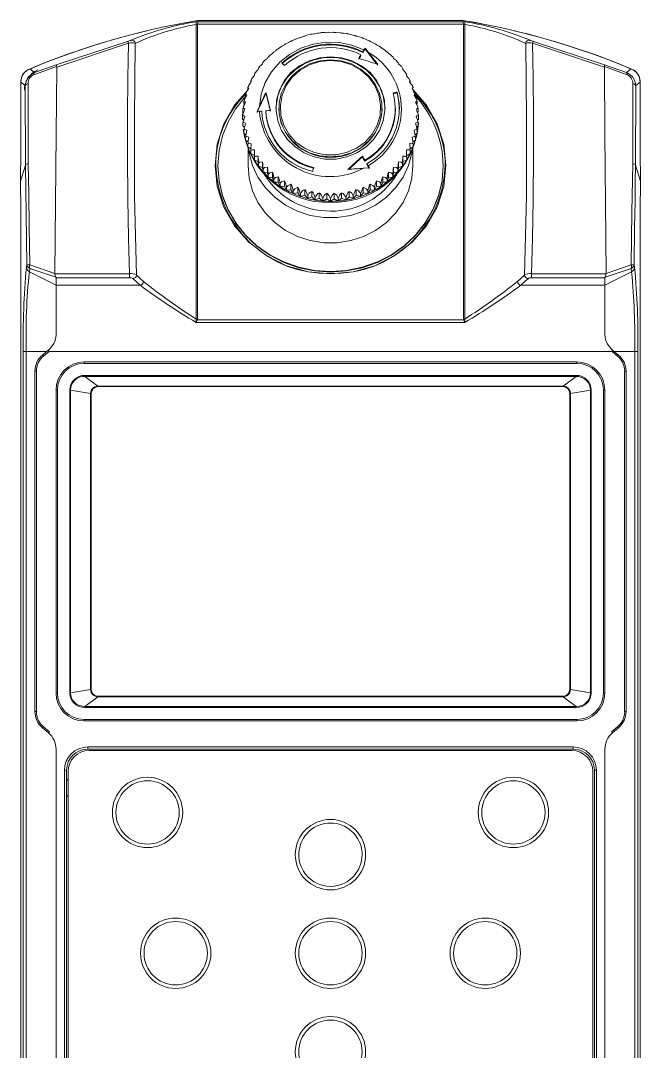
# Model space of a CAD drawing. Header units: millimetres. Extents: x 51 to 385, y 33 to 258.
# Drawn here: x 51.4 to 139.4, y 111.7 to 258.2 of the extents above; entities that cross this region are included whole.
import ezdxf

# ---------------------------------------------------------------- set-up
doc = ezdxf.new("R2010")
doc.units = ezdxf.units.MM

msp = doc.modelspace()

# ---------------------------------------------------------------- linework, layer by layer
at = {"color": 7, "linetype": 'Continuous', "lineweight": 15}
for p, q in [((76.24, 258.17), (76.55, 258.19)), ((76.27, 258.01), (76.24, 258.17)), ((76.58, 258.04), (76.27, 258.01)), ((76.58, 258.04), (76.55, 258.19)), ((76.55, 258.19), (114.23, 258.19)), ((114.2, 258.04), (76.58, 258.04)), ((114.23, 258.19), (114.2, 258.04)), ((114.52, 258.01), (114.2, 258.04)), ((114.23, 258.19), (114.55, 258.17)), ((114.52, 258.01), (114.55, 258.17)), ((76.5, 257.71), (76.3, 257.63)), ((76.3, 257.63), (76.3, 215.79)), ((76.5, 257.71), (76.5, 215.78)), ((114.29, 257.71), (76.5, 257.71)), ((92.76, 256.26), (92.95, 256.31)), ((93.56, 256.4), (92.96, 256.29)), ((93.8, 256.43), (94.01, 256.47)), ((94.86, 256.52), (95.07, 256.54)), ((95.71, 256.54), (95.08, 256.52)), ((95.92, 256.52), (96.15, 256.52)), ((96.77, 256.45), (96.15, 256.52)), ((96.98, 256.43), (97.22, 256.41)), ((114.29, 215.78), (114.29, 257.71)), ((114.49, 257.63), (114.29, 257.71)), ((114.49, 215.79), (114.49, 257.63)), ((66.54, 255.24), (56.43, 251.91)), ((66.67, 254.97), (56.48, 251.59)), ((88.85, 254.74), (89.02, 254.88)), ((89.45, 255.08), (89.02, 254.87)), ((89.77, 255.24), (89.95, 255.35)), ((90.73, 255.66), (90.92, 255.75)), ((91.46, 255.91), (90.92, 255.73)), ((91.73, 256), (91.92, 256.07)), ((98.03, 256.26), (98.29, 256.22)), ((98.86, 256.05), (98.28, 256.2)), ((99.06, 256), (99.34, 255.93)), ((100.05, 255.66), (100.36, 255.56)), ((100.84, 255.33), (100.35, 255.54)), ((101.02, 255.24), (101.36, 255.1)), ((101.77, 254.85), (101.36, 255.1)), ((134.31, 251.59), (124.12, 254.97)), ((134.35, 251.91), (124.25, 255.24)), ((87.61, 253.92), (87.3, 253.7)), ((87.98, 254.17), (88.13, 254.33)), ((88.5, 254.56), (88.15, 254.31)), ((99.99, 253.77), (99.99, 253.66)), ((100.3, 254.27), (100.79, 253.66)), ((100.3, 254.27), (100.3, 254.16)), ((101.94, 254.74), (102.31, 254.56)), ((102.66, 254.31), (102.29, 254.54)), ((103.49, 253.68), (103.2, 253.92)), ((53.31, 250.8), (56.43, 251.91)), ((86.77, 253.22), (86.53, 252.99)), ((99.72, 253.34), (99.72, 253.22)), ((104.28, 253.01), (104.03, 253.22)), ((104.97, 252.24), (104.78, 252.45)), ((137.48, 250.8), (134.35, 251.91)), ((52.65, 251.32), (53.31, 250.8)), ((53.24, 250.51), (56.47, 251.66)), ((56.47, 251.66), (56.48, 251.59)), ((84.57, 250.35), (84.57, 250.5)), ((84.67, 250.73), (84.58, 250.56)), ((85.3, 251.6), (85.16, 251.42)), ((105.63, 251.45), (105.51, 251.64)), ((106.2, 250.57), (106.09, 250.73)), ((134.31, 251.66), (137.54, 250.51)), ((134.31, 251.59), (134.31, 251.66)), ((138.14, 251.32), (137.48, 250.8)), ((51.39, 249.46), (52.01, 248.98)), ((51.39, 243.81), (51.39, 249.46)), ((52.01, 248.98), (52.03, 237.66)), ((52.44, 237.87), (52.42, 249.24)), ((84.06, 249.38), (84.06, 249.59)), ((84.16, 249.79), (84.08, 249.65)), ((106.7, 249.66), (106.63, 249.8)), ((106.72, 249.59), (106.72, 249.37)), ((138.36, 249.24), (138.35, 237.87)), ((138.77, 248.98), (138.76, 237.66)), ((139.39, 249.46), (138.77, 248.98)), ((139.39, 243.81), (139.39, 249.46)), ((83.32, 247.3), (83.32, 247.67)), ((83.65, 248.27), (83.65, 248.64)), ((83.72, 248.81), (83.68, 248.7)), ((86.22, 247.87), (86.22, 247.98)), ((104.85, 247.92), (104.85, 248.03)), ((107.12, 248.7), (107.08, 248.81)), ((107.43, 247.71), (107.41, 247.78)), ((107.47, 247.67), (107.47, 247.3)), ((83.08, 246.3), (83.08, 246.67)), ((107.7, 246.67), (107.7, 246.3)), ((82.89, 244.26), (82.89, 244.63)), ((82.94, 245.28), (82.94, 245.65)), ((84.95, 245.26), (85.3, 246.01)), ((86.18, 245.39), (86.18, 245.28)), ((88.04, 245.73), (88.04, 245.69)), ((102.74, 245.69), (102.74, 245.73)), ((104.61, 245.58), (104.61, 245.69)), ((107.76, 245.13), (107.85, 245.28)), ((107.85, 245.65), (107.85, 245.28)), ((107.89, 244.63), (107.89, 244.26)), ((82.89, 244.26), (82.89, 244.11)), ((82.89, 244.26), (83.04, 244.06)), ((82.94, 243.23), (82.94, 243.6)), ((82.94, 243.23), (83.15, 243)), ((107.63, 243), (107.85, 243.23)), ((107.75, 244.06), (107.89, 244.26)), ((107.85, 243.6), (107.85, 243.23)), ((107.89, 244.11), (107.89, 244.26)), ((83.08, 242.22), (83.08, 242.59)), ((83.08, 242.22), (83.37, 241.96)), ((107.42, 241.96), (107.7, 242.22)), ((107.7, 242.59), (107.7, 242.22)), ((83.32, 241.22), (83.32, 241.59)), ((83.32, 241.22), (83.67, 240.95)), ((83.65, 240.24), (83.65, 240.61)), ((83.65, 240.24), (84.14, 239.93)), ((106.64, 239.93), (107.14, 240.24)), ((107.11, 240.95), (107.47, 241.22)), ((107.14, 240.24), (107.14, 240.61)), ((107.47, 241.22), (107.47, 241.59)), ((83.68, 240.01), (83.68, 237.61)), ((84.06, 239.29), (84.06, 239.66)), ((84.06, 239.29), (84.59, 239.02)), ((84.57, 238.38), (84.57, 238.75)), ((85.12, 238.16), (85.12, 238.94)), ((99.92, 238.81), (99.92, 238.92)), ((105.66, 238.16), (105.66, 238.94)), ((106.22, 238.38), (106.22, 238.75)), ((106.72, 239.29), (106.72, 239.66)), ((107.11, 237.61), (107.11, 240.01)), ((51.35, 235.39), (52.03, 237.66)), ((79.4, 237.58), (79.4, 237.51)), ((85.15, 237.52), (85.15, 237.89)), ((85.15, 237.52), (85.73, 237.34)), ((85.73, 237.34), (85.73, 238.12)), ((85.73, 237.34), (85.82, 236.71)), ((86.42, 236.58), (86.42, 237.36)), ((100.93, 237.27), (100.09, 237.22)), ((100.28, 238.35), (100.28, 238.23)), ((100.58, 237.74), (100.58, 237.86)), ((104.37, 236.58), (104.37, 237.36)), ((104.97, 236.71), (105.05, 237.34)), ((105.05, 237.34), (105.05, 238.12)), ((105.05, 237.34), (105.63, 237.52)), ((105.63, 237.52), (105.66, 238.16)), ((105.63, 237.52), (105.63, 237.89)), ((105.66, 238.16), (106.22, 238.38)), ((111.4, 237.51), (111.4, 237.58)), ((139.43, 235.39), (138.76, 237.66)), ((85.82, 236.71), (85.82, 237.08)), ((85.82, 236.71), (86.42, 236.58)), ((86.42, 236.58), (86.55, 235.95)), ((86.55, 235.95), (86.55, 236.32)), ((86.55, 235.95), (87.17, 235.87)), ((87.17, 235.87), (87.17, 236.65)), ((87.17, 235.87), (87.36, 235.26)), ((87.98, 235.23), (87.98, 236.01)), ((102.81, 235.23), (102.81, 236.01)), ((103.43, 235.26), (103.62, 235.87)), ((103.62, 235.87), (103.62, 236.65)), ((103.62, 235.87), (104.23, 235.95)), ((104.23, 235.95), (104.37, 236.58)), ((104.23, 235.95), (104.23, 236.32)), ((104.37, 236.58), (104.97, 236.71)), ((104.97, 236.71), (104.97, 237.08)), ((87.36, 235.26), (87.36, 235.63)), ((87.36, 235.26), (87.98, 235.23)), ((87.98, 235.23), (88.22, 234.64)), ((88.22, 234.64), (88.22, 235)), ((88.22, 234.64), (88.85, 234.66)), ((88.85, 234.66), (88.85, 235.44)), ((88.85, 234.66), (89.14, 234.08)), ((89.14, 234.08), (89.14, 234.45)), ((89.77, 234.16), (89.77, 234.94)), ((90.73, 233.73), (90.73, 234.52)), ((100.05, 233.73), (100.05, 234.52)), ((101.02, 234.16), (101.02, 234.94)), ((101.64, 234.08), (101.94, 234.66)), ((101.64, 234.08), (101.64, 234.45)), ((101.94, 234.66), (101.94, 235.44)), ((101.94, 234.66), (102.56, 234.64)), ((102.56, 234.64), (102.81, 235.23)), ((102.56, 234.64), (102.56, 235)), ((102.81, 235.23), (103.43, 235.26)), ((103.43, 235.26), (103.43, 235.63)), ((89.14, 234.08), (89.77, 234.16)), ((89.77, 234.16), (90.11, 233.61)), ((90.11, 233.61), (90.11, 233.98)), ((90.11, 233.61), (90.73, 233.73)), ((90.73, 233.73), (91.12, 233.22)), ((91.12, 233.22), (91.12, 233.59)), ((91.12, 233.22), (91.73, 233.39)), ((91.73, 233.39), (91.73, 234.18)), ((91.73, 233.39), (92.16, 232.91)), ((92.16, 232.91), (92.16, 233.28)), ((92.16, 232.91), (92.76, 233.14)), ((92.76, 233.14), (92.76, 233.92)), ((92.76, 233.14), (93.22, 232.69)), ((93.22, 232.69), (93.22, 233.06)), ((93.22, 232.69), (93.8, 232.96)), ((93.8, 232.96), (93.8, 233.74)), ((93.8, 232.96), (94.3, 232.56)), ((94.3, 232.56), (94.3, 232.93)), ((94.3, 232.56), (94.86, 232.87)), ((94.86, 233.66), (94.86, 232.87)), ((94.86, 232.87), (95.39, 232.51)), ((95.39, 232.51), (95.39, 232.88)), ((95.39, 232.51), (95.92, 232.87)), ((95.92, 232.87), (95.92, 233.66)), ((95.92, 232.87), (96.48, 232.56)), ((96.48, 232.56), (96.98, 232.96)), ((96.48, 232.56), (96.48, 232.93)), ((96.98, 232.96), (96.98, 233.74)), ((96.98, 232.96), (97.56, 232.69)), ((97.56, 232.69), (98.03, 233.14)), ((97.56, 232.69), (97.56, 233.06)), ((98.03, 233.14), (98.03, 233.92)), ((98.03, 233.14), (98.63, 232.91)), ((98.63, 232.91), (99.06, 233.39)), ((98.63, 232.91), (98.63, 233.28)), ((99.06, 233.39), (99.06, 234.18)), ((99.06, 233.39), (99.67, 233.22)), ((99.67, 233.22), (100.05, 233.73)), ((99.67, 233.22), (99.67, 233.59)), ((100.05, 233.73), (100.68, 233.61)), ((100.68, 233.61), (101.02, 234.16)), ((100.68, 233.61), (100.68, 233.98)), ((101.02, 234.16), (101.64, 234.08)), ((51.39, 80.7), (51.39, 226.71)), ((139.39, 80.7), (139.39, 226.71)), ((52.25, 223.55), (52.19, 223.17)), ((52.61, 222.51), (52.68, 222.96)), ((56.24, 222.27), (52.66, 223.48)), ((52.68, 222.96), (56.36, 221.72)), ((134.42, 221.72), (138.11, 222.96)), ((138.12, 223.48), (134.55, 222.27)), ((138.11, 222.96), (138.18, 222.51)), ((138.54, 223.55), (138.6, 223.17)), ((56.39, 220.59), (52.61, 222.51)), ((56.24, 222.23), (56.24, 222.27)), ((56.24, 222.23), (66.83, 222.23)), ((66.83, 221.66), (56.39, 221.66)), ((56.39, 221.66), (56.39, 220.59)), ((68.35, 220.59), (67.32, 221.53)), ((67.8, 222.04), (68.8, 221.13)), ((121.98, 221.13), (122.98, 222.04)), ((123.47, 221.53), (122.43, 220.59)), ((123.95, 222.23), (134.55, 222.23)), ((134.39, 221.66), (123.95, 221.66)), ((138.18, 222.51), (134.39, 220.59)), ((134.39, 220.59), (134.39, 221.66)), ((134.55, 222.27), (134.55, 222.23)), ((56.39, 220.59), (68.35, 220.59)), ((56.39, 213.56), (56.39, 220.59)), ((122.43, 220.59), (134.39, 220.59)), ((134.39, 220.59), (134.39, 213.56)), ((76.29, 215.32), (114.5, 215.32)), ((76.3, 215.75), (76.3, 215.79)), ((76.49, 215.7), (76.3, 215.75)), ((76.49, 215.7), (76.5, 215.78)), ((76.49, 215.7), (114.3, 215.7)), ((114.3, 215.7), (114.29, 215.78)), ((114.48, 215.75), (114.3, 215.7)), ((114.49, 215.79), (114.48, 215.75)), ((51.74, 81.55), (51.74, 211.19)), ((51.74, 211.19), (52.16, 211.19)), ((52.16, 211.19), (52.16, 81.55)), ((55.08, 211.19), (52.16, 211.19)), ((55.24, 211.33), (54.47, 210.68)), ((55.39, 211.19), (54.59, 210.52)), ((55.25, 211.34), (55.24, 211.33)), ((55.39, 211.19), (55.25, 211.34)), ((135.4, 211.19), (55.39, 211.19)), ((135.53, 211.34), (135.4, 211.19)), ((136.19, 210.52), (135.4, 211.19)), ((135.54, 211.33), (135.53, 211.34)), ((135.54, 211.33), (136.32, 210.68)), ((135.71, 211.19), (138.63, 211.19)), ((138.63, 211.19), (138.64, 81.55)), ((139.05, 211.19), (139.05, 81.54)), ((54.47, 210.68), (54.59, 210.52)), ((60.39, 209.69), (60.39, 209.49)), ((130.39, 209.69), (60.39, 209.69)), ((60.39, 209.49), (130.39, 209.49)), ((130.39, 209.69), (130.39, 209.49)), ((136.19, 210.52), (136.32, 210.68)), ((53.39, 208.38), (53.59, 208.38)), ((53.39, 208.38), (53.39, 207.92)), ((53.59, 208.38), (53.59, 207.92)), ((137.19, 160.01), (137.19, 208.38)), ((137.19, 208.38), (137.39, 208.38)), ((137.39, 208.38), (137.39, 160.01)), ((53.39, 207.92), (53.39, 160.01)), ((53.59, 207.92), (53.59, 160.01)), ((130.31, 207.79), (60.47, 207.79)), ((60.47, 207.63), (130.31, 207.63)), ((62.32, 206.25), (60.47, 207.63)), ((128.47, 206.25), (130.31, 207.63)), ((56.59, 205.69), (56.39, 205.69)), ((56.39, 205.69), (56.39, 162.69)), ((56.59, 162.69), (56.59, 205.69)), ((58.33, 205.68), (58.33, 162.7)), ((58.44, 205.68), (58.44, 162.7)), ((58.44, 205.68), (61.28, 205.23)), ((61.28, 163.15), (61.28, 205.23)), ((61.37, 163.17), (61.37, 205.21)), ((61.39, 205.19), (61.37, 205.21)), ((61.39, 205.19), (61.39, 163.19)), ((128.47, 206.25), (62.32, 206.25)), ((128.42, 206.22), (62.37, 206.22)), ((62.37, 206.22), (62.39, 206.19)), ((128.4, 206.19), (62.39, 206.19)), ((128.4, 206.19), (128.42, 206.22)), ((129.39, 205.19), (129.41, 205.21)), ((129.39, 163.19), (129.39, 205.19)), ((129.41, 163.17), (129.41, 205.21)), ((129.5, 205.23), (132.34, 205.68)), ((129.5, 163.15), (129.5, 205.23)), ((132.34, 205.68), (132.34, 162.7)), ((132.45, 162.7), (132.45, 205.68)), ((134.19, 205.69), (134.19, 162.69)), ((134.39, 205.69), (134.19, 205.69)), ((134.39, 162.69), (134.39, 205.69)), ((56.59, 162.69), (56.39, 162.69)), ((58.44, 162.7), (61.28, 163.15)), ((61.39, 163.19), (61.37, 163.17)), ((129.39, 163.19), (129.41, 163.17)), ((132.34, 162.7), (129.5, 163.15)), ((134.39, 162.69), (134.19, 162.69)), ((62.32, 162.13), (60.47, 160.75)), ((62.32, 162.13), (128.47, 162.13)), ((62.39, 162.19), (62.37, 162.17)), ((128.42, 162.17), (62.37, 162.17)), ((62.39, 162.19), (128.4, 162.19)), ((128.4, 162.19), (128.42, 162.17)), ((128.47, 162.13), (130.31, 160.75)), ((53.39, 160.01), (53.59, 160.01)), ((130.31, 160.75), (60.47, 160.75)), ((60.47, 160.59), (130.31, 160.59)), ((137.19, 160.01), (137.39, 160.01)), ((130.39, 158.89), (60.39, 158.89)), ((60.39, 158.89), (60.39, 158.69)), ((60.39, 158.69), (130.39, 158.69)), ((130.39, 158.89), (130.39, 158.69)), ((54.59, 157.86), (54.47, 157.71)), ((54.47, 157.71), (55.32, 156.99)), ((54.59, 157.86), (55.45, 157.14)), ((55.45, 157.14), (55.32, 156.99)), ((135.34, 157.14), (136.19, 157.86)), ((135.47, 156.99), (135.34, 157.14)), ((136.32, 157.71), (135.47, 156.99)), ((136.19, 157.86), (136.32, 157.71)), ((56.39, 154.69), (56.39, 87.89)), ((60.89, 154.69), (60.89, 154.99)), ((60.89, 154.99), (129.89, 154.99)), ((60.89, 154.69), (129.89, 154.69)), ((129.69, 154.49), (61.09, 154.49)), ((129.89, 154.69), (129.89, 154.99)), ((134.39, 87.89), (134.39, 154.69)), ((57.89, 151.69), (57.59, 151.69)), ((57.59, 87.89), (57.59, 151.69)), ((57.89, 87.89), (57.89, 151.69)), ((58.09, 151.49), (58.09, 88.04)), ((132.69, 88.04), (132.69, 151.49)), ((133.19, 151.69), (132.89, 151.69)), ((132.89, 151.69), (132.89, 87.89)), ((133.19, 151.69), (133.19, 87.89)), ((57.89, 150.29), (58.09, 150.43)), ((58.09, 147.96), (57.89, 148.09)), ((91.8, 136.98), (91.77, 136.93)), ((91.77, 136.93), (91.84, 136.93)), ((98.95, 136.93), (98.97, 136.93)), ((98.97, 136.93), (98.96, 136.95))]:
    msp.add_line(p, q, dxfattribs=at)
at = {"color": 7, "linetype": 'Continuous', "lineweight": 15, "flags": 128}
for points in [[(93.56, 256.41), (93.65, 256.43), (93.8, 256.43)], [(94.63, 256.5), (94.02, 256.48), (94.01, 256.48)], [(94.63, 256.52), (94.71, 256.53), (94.86, 256.52)], [(95.71, 256.54), (95.78, 256.54), (95.92, 256.52)], [(96.78, 256.47), (96.85, 256.47), (96.98, 256.43)], [(97.83, 256.32), (97.78, 256.34), (97.22, 256.4)], [(97.83, 256.31), (97.9, 256.31), (98.03, 256.26)], [(66.83, 222.23), (66.68, 227.27), (66.59, 232.84), (66.54, 238.93), (66.54, 244.74), (66.58, 250.08), (66.67, 254.97)], [(67.8, 222.04), (67.56, 233.24), (67.52, 244.29), (67.65, 254.95)], [(85.3, 246.01), (85.54, 247.74), (86.11, 249.39), (87, 250.92), (88.17, 252.27), (89.58, 253.4), (91.19, 254.27), (92.94, 254.84), (94.77, 255.11), (96.62, 255.06), (98.43, 254.69), (100.14, 254.02)], [(89.44, 255.1), (89.6, 255.18), (89.77, 255.24)], [(90.42, 255.57), (90.39, 255.56), (89.95, 255.34)], [(90.43, 255.56), (90.56, 255.62), (90.73, 255.66)], [(91.45, 255.93), (91.56, 255.97), (91.73, 256)], [(92.5, 256.21), (92.17, 256.15), (91.93, 256.07)], [(92.5, 256.22), (92.59, 256.25), (92.76, 256.26)], [(98.87, 256.07), (98.94, 256.06), (99.06, 256)], [(99.87, 255.74), (99.59, 255.86), (99.34, 255.93)], [(99.87, 255.75), (99.95, 255.73), (100.05, 255.66)], [(100.85, 255.34), (100.92, 255.31), (101.02, 255.24)], [(101.78, 254.87), (101.86, 254.82), (101.94, 254.74)], [(123.13, 254.95), (123.27, 244.29), (123.23, 233.24), (122.98, 222.04)], [(123.95, 222.23), (124.1, 227.27), (124.2, 232.84), (124.25, 238.93), (124.25, 244.74), (124.21, 250.08), (124.12, 254.97)], [(86.76, 253.24), (87, 253.43), (87.17, 253.53)], [(87.17, 253.53), (87.29, 253.71), (87.29, 253.71)], [(87.6, 253.94), (87.81, 254.08), (87.98, 254.17)], [(88.5, 254.56), (88.68, 254.67), (88.85, 254.74)], [(102.66, 254.31), (102.74, 254.25), (102.81, 254.17)], [(102.81, 254.17), (103.2, 253.94), (103.21, 253.93)], [(103.5, 253.69), (103.57, 253.62), (103.62, 253.53)], [(103.62, 253.53), (104.01, 253.27), (104.04, 253.23)], [(85.27, 251.63), (85.58, 251.93), (85.73, 252.06)], [(85.73, 252.06), (85.79, 252.25), (85.79, 252.25)], [(85.98, 252.46), (85.87, 252.35), (85.79, 252.25)], [(85.98, 252.46), (86.25, 252.71), (86.42, 252.82)], [(86.42, 252.82), (86.5, 253.01), (86.51, 253.01)], [(103.14, 245.69), (103.13, 246.06), (102.9, 247.52), (102.35, 248.9), (101.52, 250.15), (100.44, 251.22), (99.15, 252.06), (97.71, 252.64), (96.18, 252.94), (94.61, 252.94), (93.07, 252.64), (91.63, 252.06), (90.35, 251.22), (89.27, 250.15), (88.44, 248.9), (87.89, 247.52), (87.65, 246.06), (87.64, 245.69)], [(95.39, 253.06), (96.95, 252.91), (98.45, 252.47), (99.82, 251.76), (101.01, 250.8), (101.97, 249.63), (102.66, 248.31), (103.05, 246.88), (103.13, 245.41), (102.9, 243.95), (102.35, 242.57), (101.52, 241.32), (100.44, 240.25), (99.15, 239.41), (97.71, 238.83), (96.18, 238.53), (94.61, 238.53), (93.07, 238.83), (91.63, 239.41), (90.35, 240.25), (89.27, 241.32), (88.44, 242.57), (87.89, 243.95), (87.65, 245.41), (87.73, 246.88), (88.13, 248.31), (88.82, 249.63), (89.78, 250.8), (90.97, 251.76), (92.34, 252.47), (93.83, 252.91), (95.39, 253.06)], [(95.39, 252.63), (96.92, 252.48), (98.38, 252.03), (99.71, 251.31), (100.86, 250.35), (101.76, 249.18), (102.38, 247.86), (102.7, 246.45), (102.7, 245), (102.38, 243.59), (101.76, 242.27), (100.86, 241.1), (99.71, 240.14), (98.38, 239.42), (96.92, 238.97), (95.39, 238.82), (93.87, 238.97), (92.4, 239.42), (91.07, 240.14), (89.93, 241.1), (89.03, 242.27), (88.4, 243.59), (88.08, 245), (88.08, 246.45), (88.4, 247.86), (89.03, 249.18), (89.93, 250.35), (91.07, 251.31), (92.4, 252.03), (93.87, 252.48), (95.39, 252.63)], [(95.39, 252.51), (96.93, 252.36), (98.39, 251.9), (99.71, 251.15), (100.83, 250.15), (101.7, 248.95), (102.27, 247.6), (102.52, 246.17), (102.44, 244.72), (102.02, 243.33), (101.3, 242.05), (100.3, 240.94), (99.07, 240.06), (97.67, 239.46), (96.17, 239.14), (94.62, 239.14), (93.12, 239.46), (91.71, 240.06), (90.49, 240.94), (89.49, 242.05), (88.76, 243.33), (88.35, 244.72), (88.27, 246.17), (88.52, 247.6), (89.09, 248.95), (89.96, 250.15), (91.08, 251.15), (92.4, 251.9), (93.86, 252.36), (95.39, 252.51)], [(104.28, 253.01), (104.33, 252.91), (104.37, 252.82)], [(104.37, 252.82), (104.75, 252.53), (104.8, 252.47)], [(104.99, 252.26), (105.03, 252.15), (105.05, 252.06)], [(105.05, 252.06), (105.42, 251.73), (105.49, 251.63)], [(56.48, 251.59), (56.4, 242.05), (56.32, 232.25), (56.24, 222.27)], [(84.59, 250.37), (84.58, 250.57), (84.57, 250.56), (84.57, 250.5)], [(85.12, 251.24), (85.14, 251.44), (85.15, 251.43)], [(105.64, 251.46), (105.64, 251.46), (105.66, 251.34), (105.66, 251.24)], [(105.66, 251.24), (106.02, 250.89), (106.11, 250.74)], [(106.22, 250.5), (106.21, 250.6), (106.2, 250.47), (106.2, 250.37)], [(134.55, 222.27), (134.47, 232.25), (134.39, 242.05), (134.31, 251.59)], [(84.14, 249.47), (84.09, 249.67), (84.07, 249.65), (84.06, 249.59)], [(106.2, 250.37), (106.53, 249.99), (106.64, 249.8)], [(106.72, 249.59), (106.71, 249.69), (106.67, 249.56), (106.64, 249.47)], [(106.64, 249.47), (106.96, 249.06), (107.09, 248.81)], [(95.4, 222.2), (92.2, 222.5), (89.12, 223.37), (86.29, 224.8), (83.8, 226.71), (81.76, 229.05), (80.25, 231.71), (79.31, 234.6), (79, 237.61), (79.31, 240.62), (80.25, 243.51), (81.76, 246.17), (83.65, 248.33)], [(83.5, 247.57), (83.39, 247.75), (83.32, 247.73), (83.32, 247.67)], [(83.78, 248.53), (83.7, 248.72), (83.65, 248.7), (83.65, 248.64)], [(86.22, 247.98), (86.3, 247.67), (86.38, 247.36), (86.45, 247.04), (86.53, 246.73), (86.61, 246.41), (86.69, 246.09), (86.77, 245.77), (86.85, 245.45)], [(107.14, 248.34), (109.04, 246.17), (110.55, 243.51), (111.48, 240.62), (111.8, 237.61), (111.48, 234.6), (110.55, 231.71), (109.04, 229.05), (107, 226.71), (104.51, 224.8), (101.68, 223.37), (98.6, 222.5), (95.4, 222.2)], [(105.18, 245.54), (105.13, 246.48), (104.85, 247.92)], [(107.14, 248.64), (107.11, 248.74), (107.04, 248.62), (107.01, 248.53)], [(107.01, 248.53), (107.3, 248.1), (107.44, 247.79)], [(107.47, 247.67), (107.43, 247.77), (107.33, 247.66), (107.28, 247.57)], [(111.4, 237.58), (111.24, 235.44), (110.75, 233.34), (109.95, 231.33), (108.86, 229.45), (107.49, 227.73), (105.88, 226.21), (104.05, 224.93), (102.05, 223.9), (99.91, 223.15), (97.68, 222.69), (95.4, 222.54), (93.12, 222.69), (90.89, 223.15), (88.75, 223.9), (86.75, 224.93), (84.92, 226.21), (83.31, 227.73), (81.94, 229.45), (80.84, 231.33), (80.05, 233.34), (79.56, 235.44), (79.4, 237.58), (79.56, 239.72), (80.05, 241.81), (80.84, 243.82), (81.94, 245.71), (83.31, 247.42), (83.32, 247.44)], [(83.32, 246.58), (83.17, 246.76), (83.09, 246.73), (83.08, 246.67)], [(107.7, 246.67), (107.66, 246.77), (107.53, 246.67), (107.47, 246.58)], [(83.23, 244.59), (83.01, 244.73), (82.9, 244.69), (82.89, 244.63)], [(83.23, 245.59), (83.04, 245.75), (82.95, 245.71), (82.94, 245.65)], [(107.85, 245.65), (107.79, 245.76), (107.64, 245.67), (107.56, 245.59)], [(107.89, 244.63), (107.83, 244.74), (107.65, 244.66), (107.56, 244.59)], [(51.39, 243.81), (51.38, 239.65), (51.35, 235.39)], [(83.32, 243.6), (83.08, 243.72), (82.95, 243.67), (82.94, 243.6)], [(107.85, 243.6), (107.77, 243.72), (107.57, 243.66), (107.47, 243.6)], [(139.43, 235.39), (139.4, 239.65), (139.39, 243.81)], [(83.5, 242.61), (83.24, 242.72), (83.09, 242.65), (83.08, 242.59)], [(83.78, 241.65), (83.49, 241.73), (83.33, 241.65), (83.32, 241.59)], [(107.01, 241.65), (107.3, 241.73), (107.46, 241.65), (107.47, 241.59)], [(107.28, 242.61), (107.55, 242.72), (107.69, 242.65), (107.7, 242.59)], [(84.14, 240.71), (83.83, 240.77), (83.66, 240.67), (83.65, 240.61)], [(106.64, 240.71), (106.96, 240.77), (107.13, 240.67), (107.14, 240.61)], [(107.01, 239.77), (106.95, 239.38), (106.48, 237.62), (105.7, 235.96), (104.64, 234.43), (103.33, 233.1), (101.8, 231.98), (100.1, 231.11), (98.27, 230.52), (96.36, 230.22), (94.43, 230.22), (92.52, 230.52), (90.69, 231.11), (88.99, 231.98), (87.46, 233.1), (86.15, 234.43), (85.09, 235.96), (84.31, 237.62), (83.84, 239.38), (83.78, 239.77)], [(84.59, 239.81), (84.26, 239.83), (84.08, 239.73), (84.06, 239.66)], [(85.12, 238.94), (84.77, 238.94), (84.58, 238.82), (84.57, 238.75)], [(105.66, 238.94), (106.02, 238.94), (106.21, 238.82), (106.22, 238.75)], [(106.2, 239.81), (106.53, 239.83), (106.71, 239.73), (106.72, 239.66)], [(52.03, 237.66), (52.15, 230.66), (52.25, 223.55)], [(52.66, 223.48), (52.59, 228.85), (52.52, 233.65), (52.44, 237.87)], [(79.4, 237.51), (79.56, 235.37), (80.05, 233.27), (80.84, 231.26), (81.94, 229.38), (83.31, 227.66), (84.92, 226.15), (86.75, 224.86), (88.75, 223.83), (90.89, 223.08), (93.12, 222.63), (95.4, 222.47), (97.68, 222.63), (99.91, 223.08), (102.05, 223.83), (104.05, 224.86), (105.88, 226.15), (107.49, 227.66), (108.86, 229.38), (109.95, 231.26), (110.75, 233.27), (111.24, 235.37), (111.4, 237.51)], [(83.68, 237.61), (83.84, 235.79), (84.31, 234.03), (85.09, 232.37), (86.15, 230.84), (87.46, 229.51), (88.99, 228.39), (90.69, 227.52), (92.52, 226.93), (94.43, 226.63), (96.36, 226.63), (98.27, 226.93), (100.1, 227.52), (101.8, 228.39), (103.33, 229.51), (104.64, 230.84), (105.7, 232.37), (106.48, 234.03), (106.95, 235.79), (107.11, 237.61)], [(85.12, 238.16), (85.13, 237.98), (85.14, 237.8), (85.15, 237.52)], [(85.73, 238.12), (85.36, 238.09), (85.17, 237.96), (85.15, 237.89)], [(86.42, 237.36), (86.03, 237.3), (85.83, 237.15), (85.82, 237.08)], [(93.01, 237.33), (92.99, 237.26), (92.97, 237.19), (92.95, 237.12), (92.93, 237.05), (92.92, 236.98), (92.9, 236.91), (92.88, 236.84), (92.86, 236.77)], [(104.37, 237.36), (104.75, 237.3), (104.96, 237.15), (104.97, 237.08)], [(105.05, 238.12), (105.42, 238.09), (105.62, 237.96), (105.63, 237.89)], [(138.35, 237.87), (138.23, 230.97), (138.12, 223.48)], [(138.76, 237.66), (138.71, 235.22), (138.7, 234.17), (138.67, 232.4), (138.64, 230.66), (138.61, 228.87), (138.59, 227.09), (138.56, 225.32), (138.54, 223.55)], [(87.17, 236.65), (86.78, 236.56), (86.57, 236.39), (86.55, 236.32)], [(87.98, 236.01), (87.58, 235.89), (87.37, 235.7), (87.36, 235.63)], [(102.81, 236.01), (103.2, 235.89), (103.41, 235.7), (103.43, 235.63)], [(103.62, 236.65), (104.01, 236.56), (104.22, 236.39), (104.23, 236.32)], [(51.39, 226.71), (51.38, 231.06), (51.35, 235.39)], [(88.85, 235.44), (88.45, 235.28), (88.24, 235.08), (88.22, 235)], [(89.77, 234.94), (89.37, 234.75), (89.16, 234.53), (89.14, 234.45)], [(90.73, 234.52), (90.34, 234.29), (90.13, 234.06), (90.11, 233.98)], [(100.05, 234.52), (100.45, 234.29), (100.66, 234.06), (100.68, 233.98)], [(101.02, 234.94), (101.42, 234.75), (101.63, 234.53), (101.64, 234.45)], [(101.94, 235.44), (102.34, 235.28), (102.55, 235.08), (102.56, 235)], [(139.39, 226.71), (139.4, 231.06), (139.43, 235.39)], [(56.36, 221.72), (56.39, 221.68), (56.39, 221.66)], [(66.83, 222.23), (66.83, 222.06), (66.83, 221.89), (66.83, 221.75), (66.83, 221.66)], [(123.95, 221.66), (123.95, 221.75), (123.95, 221.89), (123.95, 222.06), (123.95, 222.23)], [(134.39, 221.66), (134.4, 221.68), (134.42, 221.72)], [(76.29, 215.32), (76.3, 215.53), (76.3, 215.75)], [(76.5, 215.78), (76.39, 215.78), (76.3, 215.79)], [(114.29, 215.78), (114.39, 215.78), (114.49, 215.79)], [(114.48, 215.75), (114.49, 215.53), (114.5, 215.32)], [(138.63, 211.19), (138.8, 211.19), (138.93, 211.19), (139.01, 211.19), (139.05, 211.19)], [(60.47, 207.63), (60.47, 207.66), (60.47, 207.7), (60.47, 207.75), (60.47, 207.79)], [(130.31, 207.63), (130.31, 207.66), (130.31, 207.7), (130.31, 207.75), (130.31, 207.79)], [(58.33, 205.68), (58.39, 205.68), (58.44, 205.68)], [(62.37, 206.22), (62.34, 206.23), (62.32, 206.25)], [(128.42, 206.22), (128.44, 206.23), (128.47, 206.25)], [(132.45, 205.68), (132.4, 205.68), (132.34, 205.68)], [(58.44, 162.7), (58.39, 162.7), (58.33, 162.7)], [(132.45, 162.7), (132.4, 162.7), (132.34, 162.7)], [(62.37, 162.17), (62.34, 162.16), (62.32, 162.13)], [(128.47, 162.13), (128.44, 162.16), (128.42, 162.17)], [(60.47, 160.59), (60.47, 160.64), (60.47, 160.68), (60.47, 160.72), (60.47, 160.75)], [(130.31, 160.59), (130.31, 160.64), (130.31, 160.68), (130.31, 160.72), (130.31, 160.75)]]:
    msp.add_lwpolyline(points, dxfattribs=at)
at = {"color": 7, "linetype": 'Continuous', "lineweight": 15}
for centre, radius in [((69.39, 145.69), 5), ((69.39, 145.69), 4.5), ((121.39, 145.69), 5), ((121.39, 145.69), 4.5), ((95.39, 139.69), 5), ((73.39, 125.69), 5), ((95.39, 125.69), 5), ((117.39, 125.69), 5), ((73.39, 125.69), 4.5), ((95.39, 125.69), 4.5), ((117.39, 125.69), 4.5), ((95.39, 111.69), 5), ((95.39, 111.69), 4.5)]:
    msp.add_circle(centre, radius, dxfattribs=at)
for centre, radius, start, end in [((94.04, 152.77), 106.89, 99.7436, 112.7901), ((93.77, 153.71), 105.91, 99.5267, 112.842), ((82.67, 217.88), 40.65, 99.0577, 112.6096), ((75.43, 257.76), 0.872, 351.7666, 17.2419), ((77.26, 257.68), 0.759, 152.154, 178.0304), ((113.53, 257.68), 0.759, 1.9696, 27.846), ((115.35, 257.76), 0.872, 162.758, 188.2335), ((108.12, 217.88), 40.65, 67.3904, 80.9423), ((97.02, 153.71), 105.92, 67.1581, 80.4732), ((96.75, 152.8), 106.86, 67.2083, 80.2581), ((82.01, 223.91), 34.21, 99.6174, 114.8219), ((108.78, 223.91), 34.21, 65.1781, 80.3826), ((65.62, 259.01), 3.89, 283.7703, 291.487), ((66.07, 254.85), 0.608, 11.3886, 39.5773), ((67.13, 253.54), 1.51, 69.7693, 107.9083), ((67.15, 254.91), 0.504, 5.2687, 102.6607), ((95.4, 244.61), 10.24, 63.4158, 132.5727), ((123.64, 254.91), 0.504, 77.3365, 174.7342), ((123.66, 253.54), 1.51, 72.0915, 110.231), ((125.17, 259.01), 3.89, 248.5131, 256.2295), ((124.71, 254.85), 0.607, 140.3767, 168.6574), ((95.4, 244.5), 10.24, 63.4158, 132.5727), ((95.4, 244.71), 9.65, 63.4158, 132.5727), ((275.38, 145.46), 206.08, 148.1636, 148.3286), ((277.98, 144.03), 209.1, 148.2654, 148.3441), ((109.69, 248.11), 11.23, 146.7597, 148.2923), ((-58.47, 126.78), 203.55, 37.9187, 38.7409), ((96.24, 245.63), 9.23, 299.2537, 60.4323), ((-61.15, 124.81), 206.95, 37.9184, 38.5082), ((56.97, 251.86), 0.535, 175.1995, 202.4898), ((-11.75, 133.3), 155.47, 49.6687, 49.8632), ((284.2, 140.21), 216.4, 148.4822, 148.6407), ((282.63, 141), 214.59, 148.4676, 148.6274), ((56.1, 108.86), 150.34, 72.1778, 73.2569), ((133.82, 251.86), 0.535, 337.5109, 4.7998), ((53.37, 249.48), 1.97, 111.2881, 180.5808), ((53.19, 249.57), 1.8, 112.7922, 179.9033), ((54.99, 248.33), 3.1, 112.4972, 180), ((54.02, 248.93), 2, 110.6078, 178.6174), ((53.78, 249.27), 1.36, 113.2199, 181.0801), ((53.53, 250.6), 0.3, 137.6568, 196.6012), ((86.17, 249.82), 1.76, 126.5475, 148.8892), ((137.26, 250.6), 0.295, 342.8245, 42.9174), ((136.77, 248.93), 2, 1.3826, 69.3922), ((136.99, 249.26), 1.37, 359.322, 66.378), ((137.42, 249.48), 1.97, 359.422, 68.709), ((137.49, 249.53), 1.9, 1.3213, 69.8388), ((52.44, 248.76), 0.481, 92.4464, 153.64), ((85.56, 248.05), 2.01, 134.9603, 157.5232), ((85.8, 248.97), 1.85, 130.6729, 153.5116), ((138.34, 248.76), 0.481, 26.36, 87.5536), ((93.26, 237.67), 14.16, 135.2213, 180.3873), ((85.57, 246.05), 2.56, 143.798, 164.6542), ((85.49, 247.07), 2.25, 139.4488, 162.8361), ((371.46, 113.3), 315.39, 154.7436, 155.2887), ((371.53, 113.37), 315.48, 154.7408, 155.1361), ((-398.39, 125.61), 499.79, 13.8609, 14.16), ((96.15, 245.71), 8.44, 299.2599, 15.2541), ((96.2, 245.68), 8.96, 299.2599, 15.2541), ((129.02, 114.57), 135.63, 100.2668, 100.5033), ((128.78, 115.45), 134.61, 100.2399, 100.4781), ((97.14, 237.57), 14.56, 0.0354, 46.2824), ((105.79, 246.32), 1.95, 10.3122, 39.8443), ((97.51, 237.6), 14.19, 359.644, 44.8988), ((85.88, 245), 3.01, 148.2611, 167.5139), ((96.82, 237.49), 14.58, 0.3421, 43.0893), ((105.63, 245.29), 2.25, 9.1643, 35.0608), ((86.36, 243.96), 3.53, 152.5535, 169.158), ((93.94, 244.26), 11.05, 174.6806, 177.5421), ((87.11, 242.93), 4.22, 156.8352, 170.8185), ((86.12, 237.28), 8.07, 95.8906, 98.349), ((99.66, 106.45), 139.59, 95.7735, 95.906), ((95.35, 246.12), 10.09, 184.6846, 298.0672), ((94.94, 245.88), 9.34, 183.3353, 257.1595), ((99.8, 105.02), 141.02, 95.2683, 95.5395), ((94.96, 245.9), 8.79, 183.3353, 257.1595), ((94.96, 245.79), 8.79, 183.3353, 257.1595), ((95.16, 245.91), 7.12, 181.7118, 271.8498), ((95.62, 245.91), 7.12, 268.1502, 358.2882), ((96.1, 245.65), 8.51, 299.4151, 359.5137), ((105.29, 244.26), 2.63, 7.9866, 30.3018), ((104.72, 243.23), 3.15, 6.7841, 25.5621), ((88.26, 241.9), 5.22, 161.1092, 172.4922), ((95.76, 244.51), 12.16, 268.2792, 355.8108), ((103.82, 242.21), 3.9, 5.5612, 20.8374), ((95.05, 244.56), 12.21, 188.7188, 271.6211), ((94.03, 244.27), 11.14, 190.6307, 195.9186), ((90.08, 240.9), 6.8, 165.3777, 174.1765), ((93.27, 239.91), 9.64, 169.6424, 175.8687), ((97.52, 239.91), 9.64, 4.1313, 10.3576), ((100.71, 240.9), 6.8, 5.8235, 14.6223), ((96.75, 244.27), 11.14, 344.0814, 349.3693), ((94.13, 244.3), 11.24, 195.9195, 201.1772), ((94.24, 244.34), 11.36, 201.178, 206.3975), ((100.49, 238.96), 16.44, 173.9047, 177.5664), ((90.3, 238.96), 16.44, 2.4336, 6.0953), ((96.55, 244.34), 11.36, 333.6025, 338.822), ((96.66, 244.3), 11.24, 338.8228, 344.0805), ((94.37, 244.41), 11.51, 206.3981, 211.5727), ((139.29, 238.05), 54.72, 178.1657, 179.2673), ((43.8, 237.19), 41.36, 0.9692, 2.4264), ((224.65, 98.56), 187.77, 131.6251, 132.4766), ((223.76, 99.46), 186.42, 131.6283, 132.4287), ((-129.73, 96.79), 270.08, 31.6099, 31.7522), ((-128.35, 97.6), 268.42, 31.5969, 31.7401), ((146.99, 237.19), 41.36, 177.5736, 179.0308), ((51.5, 238.05), 54.72, 0.7327, 1.8343), ((156.06, 142.38), 108.75, 116.9793, 117.2914), ((96.41, 244.41), 11.51, 328.4273, 333.6019), ((52.43, 237.38), 0.489, 89.2344, 145.6581), ((94.92, 238.08), 15.83, 181.8362, 271.7254), ((44.41, 138.92), 107.27, 67.6964, 68.0163), ((94.52, 244.5), 11.68, 211.5731, 216.698), ((94.66, 244.61), 11.86, 216.6982, 221.7701), ((70.85, 236.38), 14.98, 2.6698, 6.6876), ((77.47, 235.63), 9.12, 4.3669, 10.9501), ((95.88, 238.08), 15.83, 268.2746, 358.1638), ((-131.34, 95.81), 271.96, 31.4192, 31.488), ((-130.16, 96.49), 270.55, 31.3309, 31.4741), ((86.66, 228.97), 16.5, 30.1829, 31.4175), ((113.32, 235.63), 9.12, 169.0499, 175.6331), ((119.93, 236.38), 14.98, 173.3124, 177.3302), ((96.12, 244.61), 11.86, 318.2299, 323.3018), ((96.27, 244.5), 11.68, 323.302, 328.4269), ((138.35, 237.38), 0.489, 34.342, 90.7656), ((94.81, 244.74), 12.05, 221.7701, 226.7876), ((95.27, 241.96), 10.83, 211.0349, 270.6601), ((94.94, 244.88), 12.25, 226.7875, 231.751), ((80.87, 234.94), 6.53, 6.0581, 15.2153), ((83.21, 234.32), 5.06, 7.7411, 19.4844), ((95.57, 241.87), 10.75, 269.0745, 329.2305), ((109.98, 94.83), 142.73, 93.9738, 94.8756), ((107.58, 234.32), 5.06, 160.5156, 172.2589), ((109.92, 234.94), 6.53, 164.7847, 173.9419), ((95.84, 244.88), 12.25, 308.249, 313.2125), ((95.98, 244.74), 12.05, 313.2124, 318.2299), ((95.06, 245.03), 12.45, 231.7507, 236.6622), ((95.17, 245.19), 12.63, 236.6618, 241.5245), ((85.09, 233.78), 4.11, 9.4131, 23.7593), ((86.73, 233.32), 3.44, 11.0715, 28.0423), ((88.24, 232.94), 2.95, 12.7132, 32.3365), ((102.55, 232.94), 2.95, 147.6635, 167.2868), ((104.06, 233.32), 3.44, 151.9577, 168.9285), ((105.7, 233.78), 4.11, 156.2407, 170.5869), ((95.62, 245.19), 12.63, 298.4755, 303.3382), ((95.72, 245.03), 12.45, 303.3378, 308.2493), ((95.25, 245.34), 12.81, 241.524, 246.3427), ((95.31, 245.48), 12.96, 246.3421, 251.1226), ((91.95, 233.33), 0.871, 104.5582, 162.9055), ((95.35, 245.61), 13.09, 251.1219, 255.8707), ((89.68, 232.65), 2.56, 14.3348, 36.6457), ((93.08, 233.01), 0.965, 109.7825, 163.6504), ((95.38, 245.7), 13.19, 255.8699, 260.5944), ((91.06, 232.44), 2.25, 15.9326, 40.9744), ((94.26, 232.77), 1.07, 114.9041, 164.4775), ((92.4, 232.33), 1.99, 17.5027, 45.3286), ((95.46, 232.62), 1.19, 119.9401, 165.3768), ((94.1, 232.57), 1.33, 13.6606, 55.0949), ((97.07, 232.3), 1.78, 130.2849, 160.9596), ((95.33, 232.62), 1.19, 14.6232, 60.0599), ((98.39, 232.33), 1.99, 134.6714, 162.4973), ((96.53, 232.77), 1.07, 15.5225, 65.0959), ((99.73, 232.44), 2.25, 139.0256, 164.0674), ((95.41, 245.7), 13.19, 279.4056, 284.1301), ((97.7, 233.01), 0.965, 16.3496, 70.2175), ((101.11, 232.65), 2.56, 143.3543, 165.6652), ((95.43, 245.61), 13.09, 284.1293, 288.8781), ((98.84, 233.33), 0.871, 17.0945, 75.4418), ((95.48, 245.48), 12.96, 288.8774, 293.6579), ((95.54, 245.34), 12.81, 293.6573, 298.476), ((95.39, 245.77), 13.26, 260.5936, 265.3016), ((95.39, 245.81), 13.3, 265.3008, 270.0004), ((95.39, 245.81), 13.3, 269.9996, 274.6992), ((95.4, 245.77), 13.26, 274.6984, 279.4064), ((166.14, 212.87), 114.42, 174.8348, 180.8398), ((52.96, 223.19), 0.77, 181.7725, 242.9228), ((52.62, 224.52), 1.03, 248.9839, 272.3481), ((52.94, 223.61), 0.698, 184.9888, 247.7287), ((53.23, 223.24), 0.612, 156.924, 206.9611), ((137.84, 223.61), 0.698, 292.2713, 355.0112), ((137.56, 223.24), 0.612, 333.0388, 23.0761), ((138.17, 224.52), 1.03, 267.653, 291.0157), ((137.83, 223.19), 0.77, 297.0772, 358.2275), ((40.45, 213.46), 98.63, 358.679, 5.6464), ((136.51, 213.49), 84.39, 173.8633, 181.5586), ((57.33, 222.23), 1.1, 179.5698, 207.6983), ((67.02, 220.6), 1.65, 61.5049, 96.3207), ((66.91, 220.95), 0.711, 54.5301, 95.9536), ((67.27, 222.06), 0.534, 275.4707, 358.158), ((123.77, 220.59), 1.66, 83.7799, 118.3943), ((123.52, 222.06), 0.534, 181.8356, 264.5212), ((123.88, 220.95), 0.71, 84.1047, 125.4827), ((133.49, 222.22), 1.06, 331.797, 0.9373), ((39.85, 212.91), 98.8, 359.0033, 5.5747), ((68.24, 221.14), 0.564, 281.7417, 359.2141), ((119.11, 288.48), 84.77, 233.2215, 239.6639), ((122.49, 288.55), 86.18, 231.4679, 237.5889), ((62.99, 295.99), 95.31, 302.7045, 308.2387), ((69.06, 292.43), 89.5, 300.5066, 306.608), ((122.55, 221.14), 0.564, 180.7859, 258.2583), ((73.68, 216.92), 3.06, 328.5211, 336.4904), ((117.14, 216.94), 3.1, 203.5607, 211.4315), ((53.4, 213.69), 3, 308.2489, 357.4898), ((137.39, 213.69), 3, 182.5102, 231.7511), ((54.59, 210.48), 1.07, 41.4992, 52.3097), ((136.22, 210.46), 1.1, 127.8605, 138.3307), ((56.39, 208.38), 3, 130, 180), ((56.4, 208.37), 2.81, 130.0513, 179.9487), ((60.39, 205.69), 4, 90, 180), ((60.39, 205.69), 3.8, 90, 180), ((130.39, 205.69), 4, 0, 90), ((130.39, 205.69), 3.8, 360, 90), ((134.39, 208.37), 2.81, 0.0513, 49.9487), ((134.39, 208.38), 3, 0, 50), ((60.46, 205.66), 2.13, 89.6583, 179.476), ((60.39, 205.69), 1.95, 87.5395, 180.1133), ((130.33, 205.66), 2.13, 0.5236, 90.3421), ((130.4, 205.69), 1.94, 359.7813, 92.566), ((62.32, 205.22), 1.03, 89.9539, 179.2654), ((61.28, 204.97), 0.263, 68.3711, 88.0405), ((62.37, 205.22), 0.999, 90.1634, 180.0763), ((62.39, 205.2), 0.992, 89.6025, 180.3975), ((128.4, 205.2), 0.992, 359.6025, 90.3975), ((128.42, 205.22), 0.999, 359.916, 89.8443), ((128.48, 205.23), 1.02, 0.12, 90.6608), ((129.51, 204.97), 0.263, 91.9595, 111.6289), ((60.39, 162.69), 4, 180, 270), ((60.39, 162.69), 3.8, 180, 270), ((60.46, 162.72), 2.13, 180.4843, 270.3814), ((60.39, 162.69), 1.94, 179.7559, 272.5913), ((61.28, 163.41), 0.263, 271.9595, 291.6289), ((62.31, 163.15), 1.02, 180.12, 270.6608), ((62.37, 163.17), 0.999, 179.916, 269.8443), ((62.39, 163.18), 0.992, 179.6025, 270.3975), ((128.4, 163.18), 0.992, 269.6025, 0.3975), ((128.42, 163.17), 0.999, 270.1636, 0.0761), ((128.47, 163.16), 1.03, 269.9539, 359.2654), ((129.51, 163.41), 0.263, 248.3711, 268.0405), ((130.33, 162.72), 2.13, 269.6583, 359.476), ((130.4, 162.7), 1.95, 267.5395, 0.1133), ((130.39, 162.69), 3.8, 270, 0), ((130.39, 162.69), 4, 270, 0), ((56.39, 160.01), 3, 180, 230), ((56.4, 160.01), 2.81, 180.0513, 229.9487), ((134.39, 160.01), 2.81, 310.0513, 359.9487), ((134.39, 160.01), 3, 310, 0), ((53.39, 154.69), 3, 0, 50), ((137.39, 154.69), 3, 130, 180), ((60.89, 151.69), 3.3, 90, 180), ((60.89, 151.69), 3, 90, 180), ((61.09, 151.49), 3, 90, 180), ((129.69, 151.49), 3, 0, 90), ((129.89, 151.69), 3.3, 360, 90), ((129.89, 151.69), 3, 0, 90), ((95.39, 139.69), 4.5, 322.4482, 217.0476), ((95.39, 139.69), 4.5, 217.0476, 217.8814), ((95.39, 139.69), 4.5, 217.8814, 322.1186), ((95.39, 139.69), 4.5, 322.1186, 322.4482)]:
    msp.add_arc(centre, radius, start, end, dxfattribs=at)

doc.saveas('drawing.dxf')
